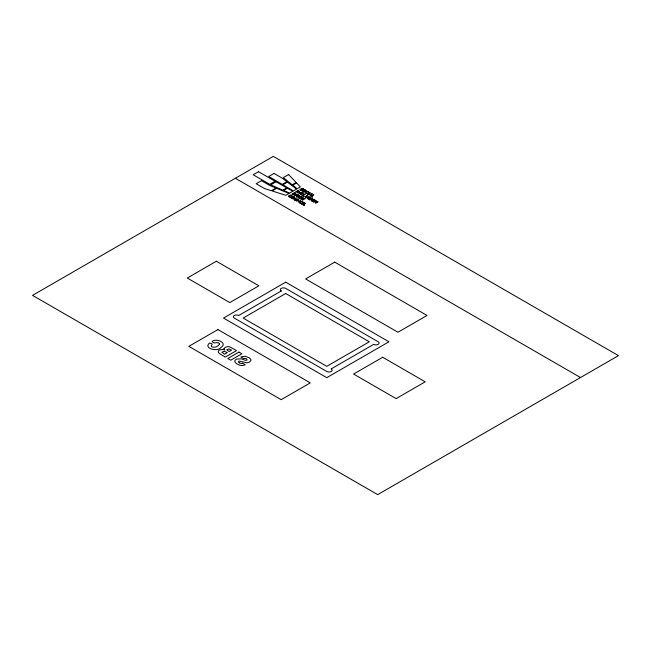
<?xml version="1.0" encoding="UTF-8"?>
<svg xmlns="http://www.w3.org/2000/svg" width="651" height="651" viewBox="0 0 651 651"><rect width="100%" height="100%" fill="white"/><g stroke="black" fill="none" stroke-linecap="round" stroke-linejoin="round"><path stroke-width="0.98" d="M298.597 199.995L298.166 202.136L300.746 200.646L298.361 201.647L298.793 199.515L296.213 201.004L298.581 199.987M294.301 197.578L292.73 198.433A0.887 0.513 0 0 1 292.242 198.392L291.664 198.067A0.879 0.505 0 0 1 291.607 197.782L293.194 196.862M304.619 190.059L303.049 190.914A0.879 0.505 0 0 0 303.089 191.256L303.659 191.589A0.887 0.513 0 0 0 304.155 191.622L305.742 190.71A0.928 0.537 0 0 0 305.596 190.312A1.139 0.659 0 0 0 305.384 190.173L305.295 190.141A0.928 0.537 0 0 0 304.668 190.092M302.406 193.176L300.713 194.104A0.838 0.48 0 0 0 300.77 194.389L302.422 194.852A1.147 0.659 0 0 1 301.356 194.966L300.331 194.38A1.18 0.684 0 0 1 300.298 194.071L302.243 192.948A1.237 0.716 0 0 1 302.927 192.997L303.757 193.469A1.204 0.692 0 0 1 303.496 194.234L303.195 194.055A0.83 0.48 0 0 0 303.325 193.493L302.894 193.233M300.786 196.708L299.094 197.635A0.838 0.48 0 0 0 299.151 197.92L300.803 198.384A1.147 0.659 0 0 1 299.737 198.498L298.76 197.985A1.18 0.684 0 0 1 298.679 197.603L300.624 196.48A1.237 0.716 0 0 1 301.307 196.521L302.137 197.001A1.204 0.692 0 0 1 301.877 197.766L301.576 197.587A0.83 0.48 0 0 0 301.706 197.017L301.267 196.765M223.293 349.457C224.359 347.585 227.931 345.258 230.999 347.496A8.406 4.85 0 0 1 231.39 347.707L236.468 350.637L225.319 357.074L219.566 353.721L218.223 352.093L218.402 350.905L219.582 349.912L223.293 349.457A4.158 2.401 0 0 1 224.644 349.921L224.774 349.847A3.703 2.14 0 0 1 224.156 349.026L224.164 349.034M293.788 196.919L293.959 196.984A1.139 0.659 0 0 1 294.179 197.123A0.928 0.537 0 0 1 294.325 197.513M302.975 193.266L303.065 193.306A0.83 0.48 0 0 0 302.528 193.249M301.356 196.797L301.437 196.838A0.83 0.48 0 0 0 300.908 196.781M239.405 362.892L238.323 361.818L239.169 361.02L246.973 362.81L249.683 361.98L250.96 360.41L250.684 359.206L249.333 357.871L245.167 356.227L240.829 356.903L243.507 358.449L246.233 358.563L247.193 359.995L245.679 360.377L242.514 359.254A8.268 4.769 0 0 0 241.228 358.823L236.687 359.083L235.084 360.247L234.759 361.72L236.411 363.657L239.682 365.227L242.668 365.545L245.281 364.78L242.514 363.177M295.253 193.323L294.643 192.965L293.796 193.453L294.927 193.925L295.375 193.404M235.361 178.276L580.505 377.539M298.207 195.503A1.367 0.789 0 0 1 297.979 195.625L297.898 195.658A1.017 0.586 0 0 1 296.937 195.682L296.368 196.626L296.571 195.544L295.912 195.17L294.577 195.593L297.149 194.104L298.427 194.95A0.976 0.57 0 0 1 298.329 195.406M293.243 196.895A0.928 0.537 0 0 1 293.845 196.952M242.62 363.315A2.466 1.424 0 0 1 239.568 362.827M219.558 343.964C218.663 346.161 215.107 347.78 212.6 347.121C208.597 345.771 215.627 343.972 209.443 343.069C203.071 348.643 217.865 352.101 221.104 347.365C228.045 342.898 215.969 337.755 212.161 341.498C213.674 344.851 218.297 340.628 219.558 344.005M298.036 195.072L297.369 195.512L296.189 195.007L297.181 194.437L298.036 195.072M301.73 188.847L302.43 189.799L301.966 190.312A0.936 0.545 0 0 1 301.421 190.393L300.648 190.214A2.189 1.261 0 0 1 300.323 190.035L300.005 189.685A1.042 0.602 0 0 1 300.257 189.14L300.624 189.88A1.554 0.895 0 0 0 300.827 190.011L301.958 189.954L301.486 189.221A1.611 0.928 0 0 1 301.348 189.05L301.291 188.904A0.846 0.488 0 0 1 301.429 188.578L301.747 188.399A0.911 0.529 0 0 1 302.162 188.326L302.699 188.383A1.636 0.944 0 0 1 303.447 188.782L303.618 189.148A0.92 0.529 0 0 1 303.496 189.392L302.967 188.774A1.383 0.797 0 0 0 302.772 188.668L301.73 188.847M309.274 197.668L309.974 198.62L309.51 199.133A0.936 0.545 0 0 1 308.965 199.214L308.183 199.035A2.189 1.261 0 0 1 307.866 198.856L307.541 198.506A1.042 0.602 0 0 1 307.801 197.961L308.159 198.701A1.554 0.895 0 0 0 308.371 198.832L309.502 198.775L309.022 198.042A1.611 0.928 0 0 1 308.883 197.871L308.826 197.676A0.846 0.488 0 0 1 308.973 197.399L309.282 197.22A0.911 0.529 0 0 1 309.705 197.147L310.242 197.204A1.636 0.944 0 0 1 310.991 197.603L311.162 197.969A0.92 0.529 0 0 1 311.032 198.213L310.56 197.635A1.383 0.797 0 0 0 310.315 197.489L309.274 197.644M227.004 349.847L229.095 351.556L231.553 350.14L228.867 348.92L227.004 349.823M222.064 352.264L224.457 354.234L227.272 352.606L224.196 351.223L222.072 352.207M294.862 194.389L294.691 194.682A1.188 0.684 0 0 1 294.488 194.804L294.301 194.877A0.863 0.496 0 0 1 293.894 194.926L292.039 194.128L294.61 192.639L295.823 193.38L295.717 193.925A1.123 0.651 0 0 1 295.53 194.031L294.862 194.389M294.464 194.323L293.756 194.682L292.608 194.144L293.528 193.616L294.464 194.323M303.187 198.848L302.731 200.305L302.756 198.84L300.843 199.214L303.423 197.725L302.463 198.628L305.262 198.783L303.187 198.848M291.217 197.652L291.184 197.733A1.221 0.708 0 0 0 291.225 198.05L292.25 198.645A1.245 0.716 0 0 0 292.804 198.669L294.74 197.562A1.261 0.732 0 0 0 294.659 197.155L293.821 196.667A1.269 0.732 0 0 0 293.121 196.626L291.217 197.652M302.634 190.849L302.609 190.93A1.221 0.708 0 0 0 302.65 191.248L303.675 191.842A1.245 0.716 0 0 0 304.229 191.866L306.165 190.751A1.261 0.732 0 0 0 306.084 190.352L305.238 189.864A1.269 0.732 0 0 0 304.546 189.815L302.634 190.849M311.341 200.337L311.316 200.418A1.221 0.708 0 0 0 311.349 200.736L312.382 201.33A1.245 0.716 0 0 0 312.936 201.354L314.864 200.248A1.261 0.732 0 0 0 314.791 199.841L313.945 199.361A1.269 0.732 0 0 0 313.245 199.312L311.341 200.337M311.756 200.41L311.731 200.467A0.879 0.505 0 0 0 311.796 200.752L312.366 201.078A0.887 0.513 0 0 0 312.854 201.118L314.449 200.199A0.928 0.537 0 0 0 314.303 199.808A1.139 0.659 0 0 0 314.083 199.67L313.912 199.605A0.911 0.529 0 0 0 313.326 199.548L311.788 200.345M299.444 191.557L299.012 193.689L301.592 192.2L299.232 193.217L299.647 191.077L297.068 192.566L299.436 191.549M315.971 201.094L315.54 203.234L318.119 201.745L315.759 202.754L316.174 200.614L313.595 202.103L315.963 201.086M288.613 196.163L288.588 196.244A1.18 0.684 0 0 0 288.621 196.553L289.646 197.139A1.147 0.659 0 0 0 290.712 197.025L289.06 196.561A0.838 0.48 0 0 1 289.003 196.276L290.696 195.357A0.863 0.496 0 0 1 291.184 195.414L291.615 195.658A0.83 0.48 0 0 1 291.493 196.236L291.786 196.407A1.204 0.692 0 0 0 292.047 195.642L291.217 195.17A1.237 0.716 0 0 0 290.533 195.121L288.613 196.163M299.476 202.428L299.444 202.51A1.18 0.684 0 0 0 299.484 202.827L300.51 203.413A1.147 0.659 0 0 0 301.576 203.299L299.924 202.827A0.838 0.48 0 0 1 299.867 202.551L301.559 201.623A0.863 0.496 0 0 1 302.04 201.68L302.479 201.932A0.83 0.48 0 0 1 302.349 202.502L302.65 202.673A1.204 0.692 0 0 0 302.902 201.916L302.072 201.436A1.237 0.716 0 0 0 301.389 201.395L299.476 202.428M305.335 192.411L305.311 192.493A1.18 0.684 0 0 0 305.343 192.81L306.369 193.396A1.147 0.659 0 0 0 307.435 193.282L305.783 192.81A0.838 0.48 0 0 1 305.726 192.533L307.418 191.606A0.863 0.496 0 0 1 307.907 191.663L308.338 191.915A0.83 0.48 0 0 1 308.216 192.484L308.509 192.663A1.204 0.692 0 0 0 308.769 191.899L307.939 191.418A1.237 0.716 0 0 0 307.256 191.378L305.335 192.411M294.407 199.247L294.366 199.296A0.83 0.48 0 0 0 294.398 199.645L294.96 199.971A0.838 0.48 0 0 0 295.652 199.971L297.963 199.035L295.823 200.191A1.212 0.7 0 0 1 294.944 200.215L293.983 199.654A1.229 0.708 0 0 1 294.024 199.149L296.319 198.091L294.407 199.247M305.498 196.724L305.465 196.773A0.83 0.48 0 0 0 305.498 197.123L306.051 197.44A0.838 0.48 0 0 0 306.751 197.44L309.062 196.512L306.922 197.668A1.212 0.7 0 0 1 306.043 197.684L305.083 197.131A1.229 0.708 0 0 1 305.116 196.618L307.418 195.56L305.498 196.724M312.187 193.843L310.535 195.87L310.739 195.072L308.379 194.625L312.187 193.843M311.666 193.974L310.893 194.877L310.088 194.413L311.65 193.965M273.314 156.37L32.55 295.367L377.686 494.63L618.45 355.633L273.314 156.37M258.504 171.693L253.19 174.769L269.758 184.331L275.072 181.263L258.504 171.693M261.482 180.669L256.16 183.745L264.444 188.53L271.312 190.702L275.951 188.025L269.766 185.454L261.482 180.669M274.055 173.41L268.733 176.486L282.274 184.371L286.904 181.694L282.339 178.195L274.055 173.41M276.048 181.824L270.735 184.892L282.851 190.173L286.806 187.887L276.048 181.824M288.621 174.566L283.307 177.633L292.193 184.778L296.148 182.492L288.621 174.566M276.675 188.326L272.118 190.955L285.846 195.3L289.044 193.461L276.675 188.326M287.441 182.109L282.892 184.738L293.389 190.946L296.587 189.099L287.441 182.109M287.433 188.245L283.559 190.483L289.622 193.119L292.812 191.28L287.433 188.245M296.596 182.964L292.722 185.193L297.165 188.766L300.355 186.927L296.596 182.964M298.483 190.401L295.904 191.89L298.483 190.401M299.672 195.552L297.092 197.041L299.672 195.552M305.042 194.193L302.471 195.682L303.984 196.553L303.04 195.699L305.042 194.193M310.055 192.623L307.484 194.104L310.055 192.623M313.709 194.73L311.129 196.22L312.643 197.09L311.707 196.236L313.709 194.73M304.196 202.632L301.616 204.121L304.196 202.632M312.301 198.376L309.721 199.865L312.301 198.376M305.36 203.307L302.78 204.796L304.57 205.513L303.358 204.813L305.36 203.307M216.36 261.246L187.276 278.034L229.803 302.585L258.886 285.797L216.36 261.246M285.699 282.176L223.537 318.07L326.778 377.67L388.94 341.783L285.699 282.176M281.265 290.956L238.73 315.507A3.133 1.807 0 0 0 234.295 315.507A3.133 1.807 0 0 0 234.295 318.07L326.778 371.461A3.133 1.807 0 0 0 331.213 371.461A3.133 1.807 0 0 0 331.213 368.897L373.747 344.346A3.133 1.807 0 0 0 378.182 344.346A3.133 1.807 0 0 0 378.182 341.783L285.699 288.393A3.133 1.807 0 0 0 281.265 288.393A3.133 1.807 0 0 0 281.265 290.956M217.922 329.569L188.839 346.356L281.175 399.665L310.258 382.878L217.922 329.569M334.704 262.15L305.62 278.937L397.956 332.246L427.04 315.458L334.704 262.15M285.699 293.511L243.165 318.07L326.778 366.342L369.312 341.783L285.699 293.511M238.966 352.077L227.817 358.514L230.747 360.206L241.895 353.77L238.966 352.077M382.674 357.261L353.591 374.056L396.125 398.607L425.209 381.82L382.674 357.261"/></g></svg>
